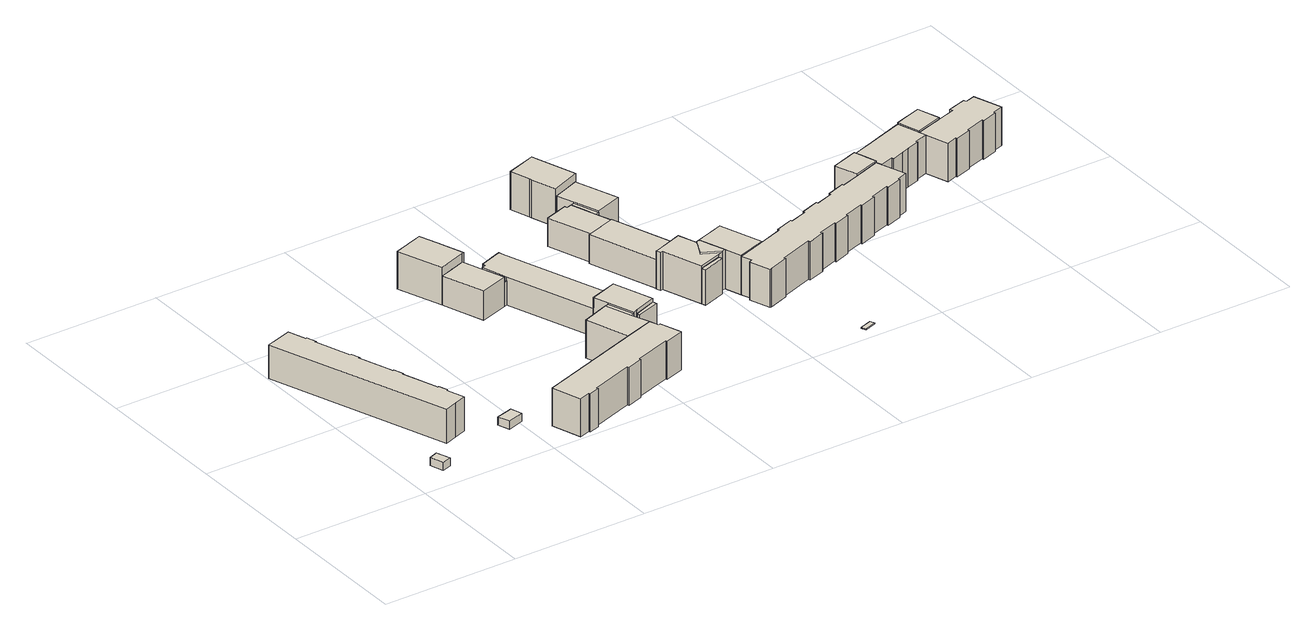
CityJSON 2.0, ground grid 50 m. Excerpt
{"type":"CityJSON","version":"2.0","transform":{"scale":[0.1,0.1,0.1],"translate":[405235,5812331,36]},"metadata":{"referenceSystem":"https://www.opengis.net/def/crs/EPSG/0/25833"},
"CityObjects":{
"building1":{"type":"Building","attributes":{"Gemeindeschluessel":"11000009","BezugspunktDach":"2200","function":"31001_2000","measuredHeight":3,"storeysAboveGround":1},"address":[{"country":"Germany","locality":"Berlin","thoroughfareNumber":"89 (1)","thoroughfareName":"Stillerzeile"}],"geometry":[{"type":"Solid","lod":"1","boundaries":[[[[0,1,2,3]],[[4,5,6,7]],[[4,7,3,2]],[[5,4,2,1]],[[6,5,1,0]],[[7,6,0,3]]]]}]},
"building2":{"type":"Building","attributes":{"Gemeindeschluessel":"11000009","BezugspunktDach":"2200","function":"31001_1010","measuredHeight":14.58,"storeysAboveGround":3},"address":[{"country":"Germany","locality":"Berlin","thoroughfareNumber":"89, 91, 93, 95","thoroughfareName":"Stillerzeile"}],"geometry":[{"type":"Solid","lod":"1","boundaries":[[[[8,9,10,11,12,13,14,15,16,17,18,19,20,21,22,23,24,25,26,27,28,29]],[[30,31,32,33,34,35,36,37,38,39,40,41,42,43,44,45,46,47,48,49,50,51]],[[30,51,29,28]],[[31,30,28,27]],[[32,31,27,26]],[[33,32,26,25]],[[34,33,25,24]],[[35,34,24,23]],[[36,35,23,22]],[[37,36,22,21]],[[38,37,21,20]],[[39,38,20,19]],[[40,39,19,18]],[[41,40,18,17]],[[42,41,17,16]],[[43,42,16,15]],[[44,43,15,14]],[[45,44,14,13]],[[46,45,13,12]],[[47,46,12,11]],[[48,47,11,10]],[[49,48,10,9]],[[50,49,9,8]],[[51,50,8,29]]]]}]},
"building3":{"type":"Building","attributes":{"Gemeindeschluessel":"11000009","BezugspunktDach":"2200","function":"31001_2000","measuredHeight":3,"storeysAboveGround":1},"address":[{"country":"Germany","locality":"Berlin","thoroughfareNumber":"89 (2)","thoroughfareName":"Stillerzeile"}],"geometry":[{"type":"Solid","lod":"1","boundaries":[[[[52,53,54,55]],[[56,57,58,59]],[[56,59,55,54]],[[57,56,54,53]],[[58,57,53,52]],[[59,58,52,55]]]]}]},
"building4":{"type":"Building","attributes":{"Gemeindeschluessel":"11000009","function":"31001_1010"},"address":[{"country":"Germany","locality":"Berlin","thoroughfareNumber":"345, 347, 349","thoroughfareName":"Fürstenwalder Damm"},{"country":"Germany","locality":"Berlin","thoroughfareNumber":"10, 12, 14, 2, 4, 6, 8","thoroughfareName":"Marienwerderweg"}],"children":["building4-1","building4-2","building4-3","building4-4","building4-5","building4-6","building4-7","building4-8","building4-9","building4-10"]},
"building4-1":{"type":"BuildingPart","attributes":{"BezugspunktDach":"2200","measuredHeight":16.02,"storeysAboveGround":3},"parents":["building4"],"geometry":[{"type":"MultiSurface","lod":"1","boundaries":[[[60,61,62,63,64,65,66,67,68,69,70,71,72,73,74,75,76,77]],[[78,79,80,81,82,83,84,85,86,87,88,89,90,91,92,93,94,95]],[[78,95,77,76]],[[80,79,75,74]],[[81,80,74,73]],[[82,81,73,72]],[[83,82,72,71]],[[84,83,71,70]],[[85,84,70,69]],[[86,85,69,68]],[[87,86,68,67]],[[88,87,67,66]],[[89,88,66,65]],[[90,89,65,64]],[[91,90,64,63]],[[92,91,63,62]],[[93,92,62,61]],[[94,93,61,60]],[[95,94,60,77]],[[79,96,97,98,75,99]],[[78,76,98,97]]]}]},
"building4-2":{"type":"BuildingPart","attributes":{"BezugspunktDach":"2200","measuredHeight":16.2,"storeysAboveGround":3},"parents":["building4"],"geometry":[{"type":"MultiSurface","lod":"1","boundaries":[[[100,101,102,103,104,105]],[[106,107,108,109,110,111]],[[112,113,114,105,104]],[[107,106,104,103]],[[108,115,116,103,102]],[[109,108,102,101]],[[110,109,101,100]],[[111,110,100,105]],[[106,117,113,112]],[[117,111,114,113]],[[107,116,115,108]]]}]},
"building4-3":{"type":"BuildingPart","attributes":{"BezugspunktDach":"2200","measuredHeight":13.01,"storeysAboveGround":3},"parents":["building4"],"geometry":[{"type":"Solid","lod":"1","boundaries":[[[[118,119,116,115]],[[107,120,121,108]],[[120,107,116,119]],[[121,120,119,118]],[[108,121,118,115]],[[108,115,116,107]]]]}]},
"building4-4":{"type":"BuildingPart","attributes":{"BezugspunktDach":"2200","measuredHeight":12.71,"storeysAboveGround":3},"parents":["building4"],"geometry":[{"type":"MultiSurface","lod":"1","boundaries":[[[122,114,113,112,123,124,125,126,127,128]],[[129,130,131,132,133,106,117,111,134,135]],[[129,135,128,127]],[[130,129,127,126]],[[131,130,126,125]],[[132,131,125,124]],[[133,132,124,123]],[[106,136,137,123,112]],[[106,138,106,117]],[[117,113,117,111]],[[134,111,114,122]],[[139,140,134,122,128]],[[137,136,106,133]],[[117,106,138,112,113]],[[111,117,113,114]],[[141,135,134,140,139]]]}]},
"building4-5":{"type":"BuildingPart","attributes":{"BezugspunktDach":"2200","measuredHeight":8.97,"storeysAboveGround":3},"parents":["building4"],"geometry":[{"type":"Solid","lod":"1","boundaries":[[[[142,140,139,143]],[[135,134,144,145]],[[135,145,143,139]],[[144,134,140,142]],[[134,135,139,140]],[[145,144,142,143]]]]}]},
"building4-6":{"type":"BuildingPart","attributes":{"BezugspunktDach":"2200","measuredHeight":9.25,"storeysAboveGround":3},"parents":["building4"],"geometry":[{"type":"Solid","lod":"1","boundaries":[[[[136,146,147,137]],[[148,149,106,133]],[[148,133,137,147]],[[149,148,147,146]],[[106,149,146,136]],[[136,137,133,106]]]]}]},
"building4-7":{"type":"BuildingPart","attributes":{"BezugspunktDach":"2200","measuredHeight":15.71,"storeysAboveGround":3},"parents":["building4"],"geometry":[{"type":"MultiSurface","lod":"1","boundaries":[[[150,151,152,153,154,155,156]],[[157,158,159,160,161,162,163]],[[157,163,156,155]],[[158,157,155,154]],[[159,158,154,153]],[[160,159,153,152]],[[161,160,152,151]],[[162,164,165,166,151,150]],[[163,162,150,156]],[[167,165,164,162]],[[167,161,168,166,165]]]}]},
"building4-8":{"type":"BuildingPart","attributes":{"BezugspunktDach":"2200","measuredHeight":12.71,"storeysAboveGround":3},"parents":["building4"],"geometry":[{"type":"MultiSurface","lod":"1","boundaries":[[[169,170,171,166,165,164]],[[167,161,145,144,172,162]],[[162,164,162,167]],[[161,167,165,167,161,173]],[[145,161,166,171]],[[144,142,143,171,170]],[[172,144,170,169]],[[162,172,169,164]],[[167,162,164,165]],[[173,161,167,165,166]],[[145,143,142,144]]]}]},
"building4-9":{"type":"BuildingPart","attributes":{"BezugspunktDach":"2200","measuredHeight":15.79,"storeysAboveGround":3},"parents":["building4"],"geometry":[{"type":"MultiSurface","lod":"1","boundaries":[[[76,98,75,174,175,176]],[[177,178,79,97,78,179]],[[177,179,176,175]],[[178,180,181,182,177,175,174]],[[79,178,174,75]],[[179,78,76,176]],[[183,181,180,178]],[[183,177,182,181]],[[97,79,75,98]],[[78,97,98,76]]]}]},
"building4-10":{"type":"BuildingPart","attributes":{"BezugspunktDach":"2200","measuredHeight":15.3,"storeysAboveGround":3},"parents":["building4"],"geometry":[{"type":"Solid","lod":"1","boundaries":[[[[181,180,184,185,186,182]],[[110,187,109,178,183,177]],[[110,177,182,186]],[[187,110,186,185]],[[109,187,185,184]],[[178,109,184,180]],[[183,178,180,181]],[[177,183,181,182]]]]}]},
"building5":{"type":"Building","attributes":{"Gemeindeschluessel":"11000009","BezugspunktDach":"2200","function":"31001_2412","measuredHeight":0.37,"storeysAboveGround":1},"address":[{"country":"Germany","locality":"Berlin","thoroughfareNumber":"356","thoroughfareName":"Fürstenwalder Damm"}],"geometry":[{"type":"Solid","lod":"1","boundaries":[[[[188,189,190,191]],[[192,193,194,195]],[[192,195,191,190]],[[193,192,190,189]],[[194,193,189,188]],[[195,194,188,191]]]]}]},
"building6":{"type":"Building","attributes":{"Gemeindeschluessel":"11000009","function":"31001_1010"},"address":[{"country":"Germany","locality":"Berlin","thoroughfareNumber":"351, 353, 355, 357, 359, 361, 363","thoroughfareName":"Fürstenwalder Damm"},{"country":"Germany","locality":"Berlin","thoroughfareNumber":"7, 8","thoroughfareName":"Liebstadter Gang"},{"country":"Germany","locality":"Berlin","thoroughfareNumber":"1, 11, 13, 3, 5, 7, 9","thoroughfareName":"Marienwerderweg"}],"children":["building6-1","building6-2","building6-3","building6-4","building6-5","building6-6","building6-7","building6-8","building6-9","building6-10","building6-11","building6-12","building6-13","building6-14"]},
"building6-1":{"type":"BuildingPart","attributes":{"BezugspunktDach":"2200","measuredHeight":16.32,"storeysAboveGround":3},"parents":["building6"],"geometry":[{"type":"MultiSurface","lod":"1","boundaries":[[[196,197,198,199,200,201,202,203,204,205,206,207,208,209,210,211,212,213,214,215,216,217,218,219,220,221,222,223,224,225,226,227,228,229,230,231,232,233,234,235]],[[236,237,238,239,240,241,242,243,244,245,246,247,248,249,250,251,252,253,254,255,256,257,258,259,260,261,262,263,264,265,266,267,268,269,270,271,272,273,274,275]],[[237,236,234,233]],[[238,237,233,232]],[[239,238,232,231]],[[240,239,231,230]],[[241,240,230,229]],[[242,241,229,228]],[[243,242,228,227]],[[244,243,227,226]],[[245,244,226,225]],[[246,245,225,224]],[[247,246,224,223]],[[248,247,223,222]],[[249,248,222,221]],[[252,251,219,218]],[[253,252,218,217]],[[254,253,217,216]],[[255,254,216,215]],[[256,255,215,214]],[[257,256,214,213]],[[258,257,213,212]],[[259,258,212,211]],[[260,259,211,210]],[[261,260,210,209]],[[262,261,209,208]],[[263,262,208,207]],[[264,263,207,206]],[[265,264,206,205]],[[266,265,205,204]],[[267,266,204,203]],[[268,267,203,202]],[[269,268,202,201]],[[270,269,201,200]],[[271,270,200,199]],[[272,271,199,198]],[[273,272,198,197]],[[274,273,197,196]],[[275,274,196,235]],[[236,275,235,234]],[[276,250,249,221,220]],[[250,220,219,251]]]}]},
"building6-2":{"type":"BuildingPart","attributes":{"BezugspunktDach":"2200","measuredHeight":16.26,"storeysAboveGround":3},"parents":["building6"],"geometry":[{"type":"MultiSurface","lod":"1","boundaries":[[[277,278,279,280,281,282,283,284,285,286,287,288,289,290]],[[291,292,293,294,295,296,297,298,299,300,301,251,302,303]],[[291,303,290,289]],[[292,291,289,288]],[[293,292,288,287]],[[296,295,285,284]],[[297,296,284,283]],[[298,297,283,282]],[[299,298,282,281]],[[300,299,281,280]],[[301,300,280,279]],[[251,301,279,278]],[[219,278,304,220]],[[294,305,306,286]],[[293,287,306,305]],[[307,308,294,286]],[[309,295,308,307,285]],[[310,251,311,219,220,250]],[[302,312,250,220,304,277]],[[313,314,290,303]],[[315,302,277,314,313]]]}]},
"building6-3":{"type":"BuildingPart","attributes":{"BezugspunktDach":"2200","measuredHeight":16.32,"storeysAboveGround":3},"parents":["building6"],"geometry":[{"type":"MultiSurface","lod":"1","boundaries":[[[316,317,318,319,320]],[[321,322,308,305,293]],[[321,293,320,319]],[[322,321,319,318]],[[308,322,318,317],[308,307,323,322]],[[306,286,307,317,316]],[[287,306,305,316,320]],[[307,308,322,323]],[[305,294,286,306]],[[294,308,307,286]],[[293,305,306,287]]]}]},
"building6-4":{"type":"BuildingPart","attributes":{"BezugspunktDach":"2200","measuredHeight":16.23,"storeysAboveGround":3},"parents":["building6"],"geometry":[{"type":"MultiSurface","lod":"1","boundaries":[[[285,324,325,326,327,328,329,330,331,332,333,334,335,336,337,338,323,307]],[[322,339,340,341,342,343,344,345,346,347,348,349,350,351,352,353,295,308]],[[339,322,323,338]],[[340,339,338,337]],[[341,340,337,336]],[[342,341,336,335]],[[343,342,335,334]],[[344,343,334,333]],[[345,344,333,332]],[[346,345,332,331]],[[347,346,331,330]],[[348,347,330,329]],[[349,348,329,328]],[[350,349,328,327]],[[351,350,327,326]],[[352,351,326,325]],[[353,352,325,324]],[[295,353,324,285]],[[308,307,285,307]],[[354,322,308,307,323]],[[295,285,307,308]]]}]},
"building6-5":{"type":"BuildingPart","attributes":{"BezugspunktDach":"2200","measuredHeight":12.62,"storeysAboveGround":3},"parents":["building6"],"geometry":[{"type":"MultiSurface","lod":"1","boundaries":[[[355,356,357,358,359,360,361]],[[362,363,364,365,366,367,368]],[[362,368,361,360]],[[369,370,362,360,359]],[[364,371,372,369,363,359,358]],[[373,374,375]],[[365,364,358,357]],[[368,367,355,361]],[[363,362,370,369]],[[373,375,372,371,364]],[[375,374,363,369,372]],[[366,365,376,357,356]],[[367,377,378,355]],[[366,356,378,377]]]}]},
"building6-6":{"type":"BuildingPart","attributes":{"BezugspunktDach":"2200","measuredHeight":12.69,"storeysAboveGround":3},"parents":["building6"],"geometry":[{"type":"MultiSurface","lod":"1","boundaries":[[[379,370,372,371,380,381,382,383,384]],[[385,386,387,388,364,375,362,389,390]],[[385,390,384,383]],[[386,385,383,382]],[[387,386,382,381]],[[364,388,380,371]],[[389,362,370,379]],[[390,389,379,384]],[[391,392,380,388]],[[387,381,392,391]],[[375,364,371,372]],[[393,363,369,370,362]],[[375,372,369,394,363]]]}]},
"building6-7":{"type":"BuildingPart","attributes":{"BezugspunktDach":"2200","measuredHeight":15.97,"storeysAboveGround":3},"parents":["building6"],"geometry":[{"type":"Solid","lod":"1","boundaries":[[[[395,396,397,398,399,400]],[[401,402,403,404,405,406]],[[401,406,400,399]],[[402,401,399,398]],[[405,404,396,395]],[[406,405,395,400]],[[403,402,398,397]],[[404,403,397,396]]]]}]},
"building6-8":{"type":"BuildingPart","attributes":{"BezugspunktDach":"2200","measuredHeight":16.2,"storeysAboveGround":3},"parents":["building6"],"geometry":[{"type":"MultiSurface","lod":"1","boundaries":[[[407,408,409,410,411,412,413,414,415]],[[416,417,401,405,418,419,420,421,422]],[[378,355,415,414]],[[416,422,367,377]],[[357,356,378,377,366,423,366,365,424,417,416,414,413]],[[401,417,413,412]],[[405,401,412,411]],[[418,405,411,410]],[[419,418,410,409],[419,425,426,418]],[[420,419,409,408]],[[421,420,408,407]],[[422,421,407,415]],[[377,367,355,378]],[[424,365,366,356,357]],[[423,366,377,378,356]],[[425,419,418,426]]]}]},
"building6-9":{"type":"BuildingPart","attributes":{"BezugspunktDach":"2200","measuredHeight":13.11,"storeysAboveGround":3},"parents":["building6"],"geometry":[{"type":"MultiSurface","lod":"1","boundaries":[[[427,428,426,425]],[[418,429,430,419]],[[429,418,426,428]],[[430,429,428,427]],[[419,430,427,425]],[[431,418,419,425,426]]]}]},
"building6-10":{"type":"BuildingPart","attributes":{"BezugspunktDach":"2200","measuredHeight":12.29,"storeysAboveGround":3},"parents":["building6"],"geometry":[{"type":"MultiSurface","lod":"1","boundaries":[[[432,433,434,435,436,437]],[[438,439,440,388,391,387]],[[438,387,437,436]],[[439,438,436,435]],[[440,439,435,434]],[[388,440,434,433]],[[392,380,433,432]],[[387,381,392,391,432,437]],[[391,388,380,392]],[[441,391,392,381,387]]]}]},
"building6-11":{"type":"BuildingPart","attributes":{"BezugspunktDach":"2200","measuredHeight":12.37,"storeysAboveGround":3},"parents":["building6"],"geometry":[{"type":"Solid","lod":"1","boundaries":[[[[442,443,444,445,446,447]],[[448,449,450,440,438,451]],[[450,449,445,444]],[[440,450,444,443]],[[438,440,443,442]],[[451,438,442,447]],[[448,451,447,446]],[[449,448,446,445]]]]}]},
"building6-12":{"type":"BuildingPart","attributes":{"BezugspunktDach":"2200","measuredHeight":16.35,"storeysAboveGround":3},"parents":["building6"],"geometry":[{"type":"MultiSurface","lod":"1","boundaries":[[[452,453,454,455,456]],[[457,236,275,404,402]],[[457,402,456,455]],[[236,457,455,454]],[[235,234,236,454,453]],[[404,275,453,452]],[[402,398,397,396,452,456]],[[275,236,234,235]],[[403,397,398,402,458]],[[404,396,397,403]]]}]},
"building6-13":{"type":"BuildingPart","attributes":{"BezugspunktDach":"2200","measuredHeight":16.28,"storeysAboveGround":3},"parents":["building6"],"geometry":[{"type":"MultiSurface","lod":"1","boundaries":[[[459,460,461,462,463]],[[303,313,250,249,464]],[[303,464,463,462]],[[314,290,465,462,461]],[[304,277,314,313,302,466,302,313,461,460]],[[221,220,250,460,459]],[[464,249,459,463]],[[313,303,465,290,314]],[[220,250,302,277,304]],[[466,302,313,314,277]],[[249,250,220,221]]]}]},
"building6-14":{"type":"BuildingPart","attributes":{"BezugspunktDach":"2200","measuredHeight":15.85,"storeysAboveGround":3},"parents":["building6"],"geometry":[{"type":"Solid","lod":"1","boundaries":[[[[467,468,469,470,471,472]],[[473,474,475,476,477,478]],[[473,478,472,471]],[[474,473,471,470]],[[475,474,470,469],[448,451,447,446],[449,448,446,445]],[[476,475,469,468]],[[477,476,468,467]],[[478,477,467,472]],[[447,451,448,446]],[[446,448,449,445]]]]}]}
},
"vertices":[
[129,84,33],[164,95,33],[146,145,33],[114,133,33],[146,145,3],[164,95,3],[129,84,3],[114,133,3],
[238,220,126],[284,237,126],[330,254,126],[307,320,126],[311,322,126],[300,354,126],[296,353,126],[250,484,126],[254,486,126],[242,521,126],[238,520,126],[194,646,126],[198,647,126],[187,679,126],[183,678,126],[138,808,126],[142,810,126],[130,845,126],[125,844,126],[103,909,126],[55,893,126],[6,878,126],[55,893,1],[103,909,1],[125,844,1],[130,845,1],[142,810,1],[138,808,1],[183,678,1],[187,679,1],[198,647,1],[194,646,1],[238,520,1],[242,521,1],[254,486,1],[250,484,1],[296,353,1],[300,354,1],[311,322,1],[307,320,1],[330,254,1],[284,237,1],[238,220,1],[6,878,1],
[449,174,35],[509,193,35],[496,234,35],[434,217,35],[496,234,5],[509,193,5],[449,174,5],[434,217,5],
[610,8,143],[650,22,143],[652,16,143],[692,29,143],[690,35,143],[846,89,143],[848,83,143],[908,103,143],[906,109,143],[1039,154,143],[1041,147,143],[1113,173,143],[1112,175,143],[1086,252,143],[1079,250,143],[1067,283,143],[960,247,143],[575,117,143],[960,247,3],[1067,283,3],[1079,250,3],[1086,252,3],[1112,175,3],[1113,173,3],[1041,147,3],[1039,154,3],[906,109,3],[908,103,3],[848,83,3],[846,89,3],[690,35,3],[692,29,3],[652,16,3],[650,22,3],[610,8,3],[575,117,3],[1020,267,3],[1014,265,3],[1014,265,143],[1067,283,115],
[1022,450,146],[1056,354,146],[1072,361,146],[1155,393,146],[1105,540,146],[1003,504,146],[1105,540,3],[1155,393,3],[1072,361,3],[1056,354,3],[1022,450,3],[1003,504,3],[1105,540,107],[1054,522,107],[1003,504,107],[1072,361,133],[1155,393,133],[1054,522,3],
[1076,350,133],[1160,378,133],[1160,378,3],[1076,350,3],
[890,824,107],[1013,800,107],[960,952,107],[956,963,107],[873,933,107],[875,922,107],[858,916,107],[875,922,3],[873,933,3],[956,963,3],[960,952,3],[1013,800,3],[890,824,3],[858,916,3],[1105,540,95],[1013,800,95],[1105,540,29],[858,916,92],[890,824,92],[858,916,59],
[879,821,92],[846,912,92],[879,821,3],[846,912,3],
[1114,544,95],[1022,803,95],[1022,803,3],[1114,544,3],
[721,941,142],[823,976,142],[830,978,142],[807,1045,142],[797,1074,142],[772,1143,142],[662,1105,142],[772,1143,3],[797,1074,3],[807,1045,3],[830,978,3],[823,976,3],[721,941,3],[662,1105,3],[721,941,111],[772,958,111],[823,976,111],[772,958,3],[823,976,92],
[775,786,111],[879,821,111],[846,912,111],[775,786,3],[823,976,41],
[1042,349,143],[1007,444,143],[906,406,143],[1007,444,3],[1042,349,3],[906,406,3],[1042,349,142],[1024,396,142],[1007,444,142],[1024,396,3],
[1056,354,142],[1077,416,142],[1022,450,142],[1077,416,3],
[1738,42,8],[1781,57,8],[1774,74,8],[1731,59,8],[1774,74,4],[1781,57,4],[1738,42,4],[1731,59,4],
[1553,414,144],[1542,409,144],[1569,333,144],[1575,335,144],[1648,361,144],[1646,366,144],[1769,409,144],[1771,403,144],[1835,425,144],[1832,431,144],[1903,456,144],[1905,449,144],[1965,471,144],[1963,477,144],[2036,502,144],[2038,496,144],[2100,518,144],[2098,524,144],[2169,549,144],[2171,543,144],[2229,563,144],[2227,569,144],[2267,583,144],[2236,669,144],[2228,692,144],[2131,658,144],[2063,635,144],[2061,641,144],[1994,617,144],[1996,611,144],[1931,588,144],[1929,595,144],[1862,571,144],[1864,565,144],[1799,543,144],[1797,549,144],[1730,525,144],[1732,519,144],[1643,488,144],[1539,452,144],[1643,488,3],[1732,519,3],[1730,525,3],[1797,549,3],[1799,543,3],[1864,565,3],[1862,571,3],[1929,595,3],[1931,588,3],[1996,611,3],[1994,617,3],[2061,641,3],[2063,635,3],[2131,658,3],[2228,692,3],[2236,669,3],[2267,583,3],[2227,569,3],[2229,563,3],[2171,543,3],[2169,549,3],[2098,524,3],[2100,518,3],[2038,496,3],[2036,502,3],[1963,477,3],[1965,471,3],[1905,449,3],[1903,456,3],[1832,431,3],[1835,425,3],[1771,403,3],[1769,409,3],[1646,366,3],[1648,361,3],[1575,335,3],[1569,333,3],[1542,409,3],[1553,414,3],[1539,452,3],[2228,692,102],
[2218,722,145],[2236,669,145],[2284,686,145],[2287,679,145],[2332,695,145],[2362,706,145],[2409,722,145],[2407,728,145],[2456,745,145],[2439,798,145],[2422,850,145],[2326,817,145],[2292,805,145],[2200,774,145],[2292,805,3],[2326,817,3],[2422,850,3],[2439,798,3],[2456,745,3],[2407,728,3],[2409,722,3],[2362,706,3],[2332,695,3],[2287,679,3],[2284,686,3],[2218,722,3],[2200,774,3],[2228,692,145],[2435,809,3],[2435,809,145],[2448,769,145],[2448,769,3],[2456,745,94],[2229,691,3],[2236,669,74],[2225,703,3],[2214,733,3],[2214,733,145],[2215,730,3],
[2435,809,151],[2448,769,151],[2547,801,151],[2521,883,151],[2422,850,151],[2521,883,3],[2547,801,3],[2547,801,145],
[2485,660,145],[2523,673,145],[2525,668,145],[2586,688,145],[2584,694,145],[2656,718,145],[2658,712,145],[2716,732,145],[2714,738,145],[2754,751,145],[2718,855,145],[2683,844,145],[2680,854,145],[2609,832,145],[2613,821,145],[2613,821,3],[2609,832,3],[2680,854,3],[2683,844,3],[2718,855,3],[2754,751,3],[2714,738,3],[2716,732,3],[2658,712,3],[2656,718,3],[2584,694,3],[2586,688,3],[2525,668,3],[2523,673,3],[2485,660,3],[2547,801,105],
[1338,636,112],[1394,656,112],[1450,675,112],[1365,924,112],[1309,905,112],[1261,889,112],[1252,886,112],[1261,889,5],[1309,905,5],[1365,924,5],[1450,675,5],[1394,656,5],[1338,636,5],[1252,886,5],[1309,905,109],[1261,889,109],[1365,924,109],[1313,906,109],[1338,915,5],[1310,905,5],[1313,906,5],[1450,675,58],[1347,639,5],[1347,639,112],
[1206,1048,109],[1345,981,109],[1313,1075,109],[1294,1070,109],[1291,1079,109],[1206,1050,109],[1291,1079,5],[1294,1070,5],[1313,1075,5],[1345,981,5],[1206,1048,5],[1206,1050,5],[1329,1028,5],[1329,1028,109],[1262,889,5],[1309,905,44],
[1507,509,147],[1519,512,147],[1502,561,147],[1485,609,147],[1474,606,147],[1442,542,147],[1474,606,3],[1485,609,3],[1502,561,3],[1519,512,3],[1507,509,3],[1442,542,3],
[1344,619,143],[1353,622,143],[1403,477,143],[1488,503,143],[1507,509,143],[1474,606,143],[1450,675,143],[1347,639,143],[1338,636,143],[1347,639,3],[1450,675,3],[1488,503,3],[1403,477,3],[1353,622,3],[1344,619,3],[1338,636,3],[1394,656,88],[1450,675,69],[1403,477,134],[1488,503,134],
[1408,462,134],[1492,491,134],[1492,491,3],[1408,462,3],[1488,503,70],
[1329,1028,110],[1345,981,110],[1358,985,110],[1391,1046,110],[1326,1078,110],[1313,1075,110],[1326,1078,5],[1391,1046,5],[1358,985,5],[1321,1051,5],
[1326,1078,115],[1358,985,115],[1458,1021,115],[1402,1179,115],[1353,1160,115],[1304,1141,115],[1353,1160,5],[1402,1179,5],[1458,1021,5],[1304,1141,5],
[1519,512,148],[1539,452,148],[1643,488,148],[1589,644,148],[1485,609,148],[1589,644,3],[1490,595,3],
[2131,658,151],[2228,692,151],[2214,733,151],[2200,774,151],[2102,741,151],[2102,741,3],[2200,774,113],[2218,722,124],
[1265,1235,144],[1267,1229,144],[1297,1138,144],[1405,1180,144],[1349,1347,144],[1241,1309,144],[1349,1347,4],[1405,1180,4],[1297,1138,4],[1267,1229,4],[1265,1235,4],[1241,1309,4]
]}
